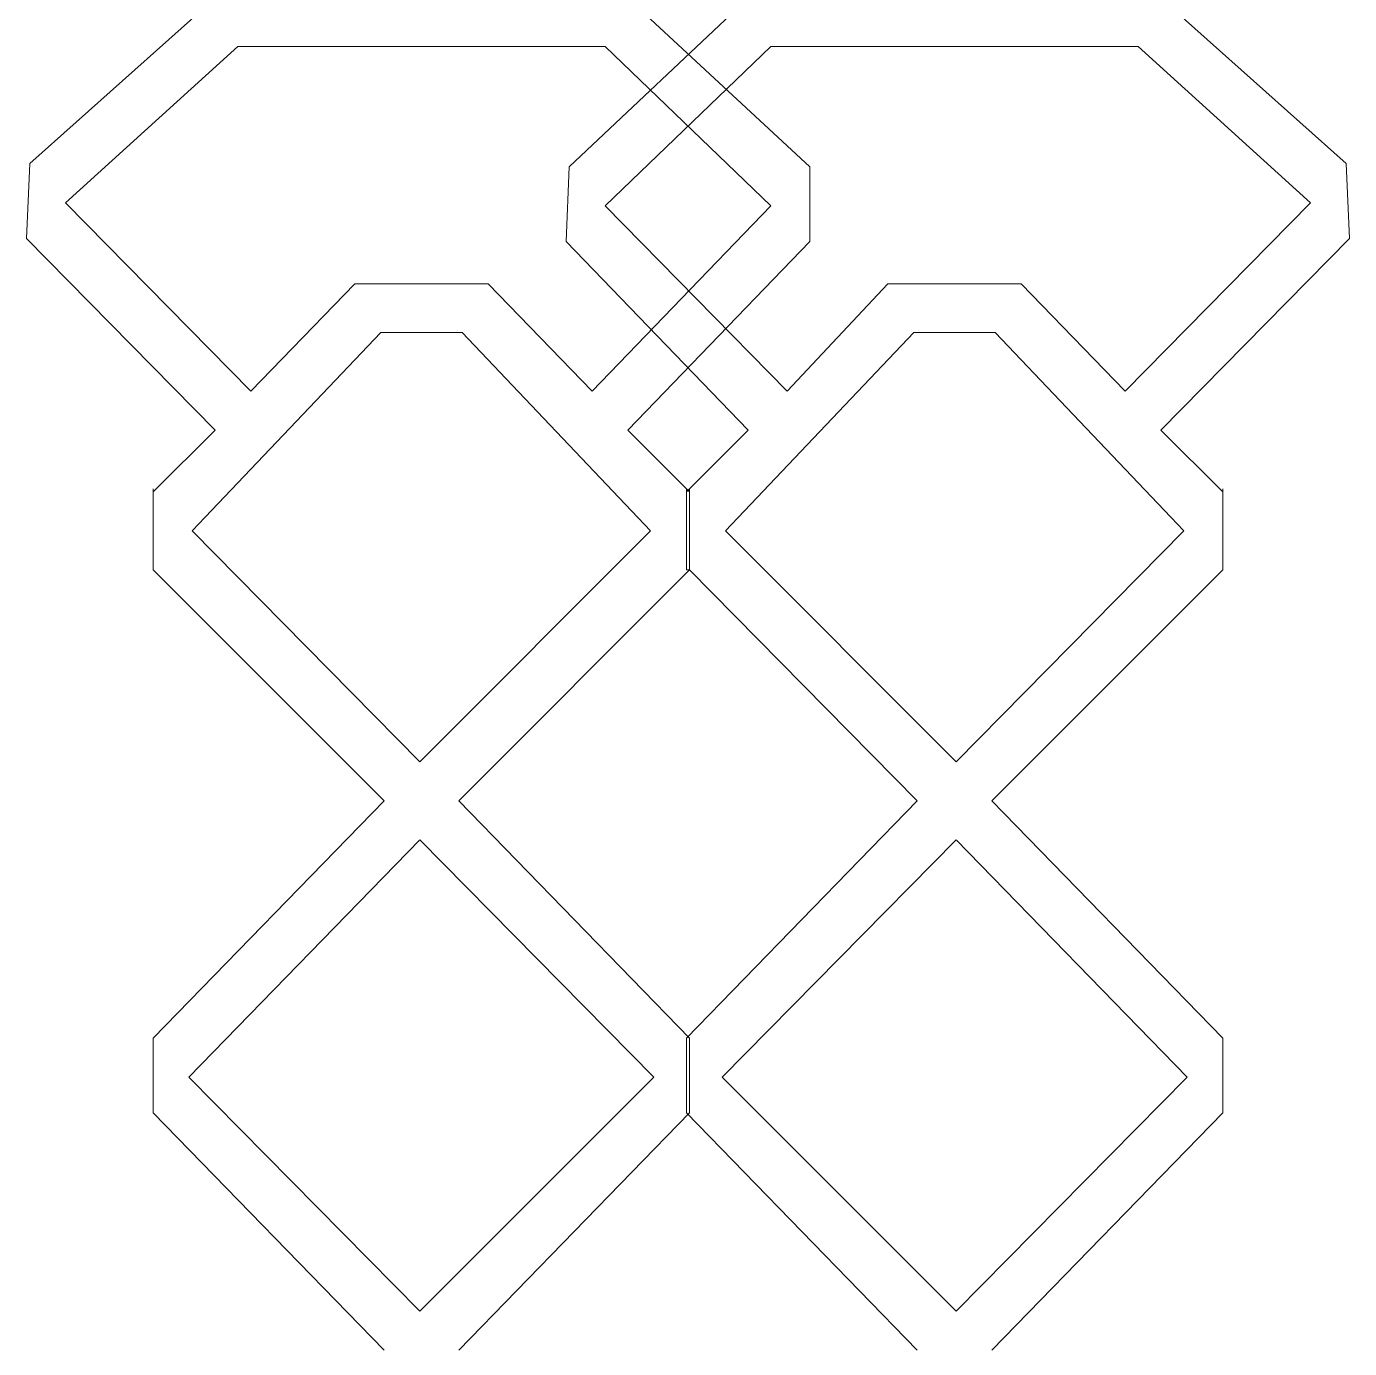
# Model space of a CAD drawing. Extents: x -66030 to 95157, y -13132 to 45879.
# Drawn here: x 42402 to 43992, y 34293 to 35881 of the extents above; entities that cross this region are included whole.
import ezdxf

# ---------------------------------------------------------------- set-up
doc = ezdxf.new("R2010")
doc.units = 0
doc.header["$LTSCALE"] = 100
doc.header["$MEASUREMENT"] = 0
doc.layers.get('0').update_dxf_attribs({"linetype": 'CONTINUOUS'})

msp = doc.modelspace()

# ---------------------------------------------------------------- linework, layer by layer
at = {"lineweight": 0}
for points in [[(42831.6, 34290.6), (42554.3, 34575.8), (42554.3, 34575.8), (42554.3, 34665.6), (42554.3, 34665.6), (42831.6, 34950.7), (42831.6, 34950.7), (42554.3, 35228.1), (42554.3, 35228.1), (42554.3, 35325.7), (42554.3, 35321.8), (42628.5, 35396), (42401.9, 35626.5), (42405.8, 35716.3), (42628.5, 35915.5)], [(42831.6, 34290.6), (42554.3, 34575.8), (42554.3, 34575.8), (42554.3, 34665.6), (42554.3, 34665.6), (42831.6, 34950.7), (42831.6, 34950.7), (42554.3, 35228.1), (42554.3, 35228.1), (42554.3, 35325.7), (42554.3, 35321.8), (42628.5, 35396), (42401.9, 35626.5), (42405.8, 35716.3), (42628.5, 35915.5)], [(43124.5, 35915.5), (43343.3, 35712.4), (43343.3, 35622.6), (43124.5, 35396), (43198.7, 35321.8), (43198.7, 35325.7), (43198.7, 35228.1), (43198.7, 35228.1), (42921.4, 34950.7), (42921.4, 34950.7), (43198.7, 34665.6), (43198.7, 34665.6), (43198.7, 34575.8), (43198.7, 34575.8), (42921.4, 34290.6)], [(43124.5, 35915.5), (43343.3, 35712.4), (43343.3, 35622.6), (43124.5, 35396), (43198.7, 35321.8), (43198.7, 35325.7), (43198.7, 35228.1), (43198.7, 35228.1), (42921.4, 34950.7), (42921.4, 34950.7), (43198.7, 34665.6), (43198.7, 34665.6), (43198.7, 34575.8), (43198.7, 34575.8), (42921.4, 34290.6)], [(43269.1, 35915.5), (43054.2, 35712.4), (43050.3, 35622.6), (43269.1, 35396), (43194.8, 35321.8), (43194.8, 35325.7), (43194.8, 35228.1), (43198.7, 35228.1), (43472.2, 34950.7), (43472.2, 34950.7), (43194.8, 34665.6), (43194.8, 34665.6), (43194.8, 34575.8), (43194.8, 34575.8), (43472.2, 34290.6)], [(43269.1, 35915.5), (43054.2, 35712.4), (43050.3, 35622.6), (43269.1, 35396), (43194.8, 35321.8), (43194.8, 35325.7), (43194.8, 35228.1), (43198.7, 35228.1), (43472.2, 34950.7), (43472.2, 34950.7), (43194.8, 34665.6), (43194.8, 34665.6), (43194.8, 34575.8), (43194.8, 34575.8), (43472.2, 34290.6)], [(43562, 34290.6), (43839.3, 34575.8), (43839.3, 34575.8), (43839.3, 34665.6), (43839.3, 34665.6), (43562, 34950.7), (43562, 34950.7), (43839.3, 35228.1), (43839.3, 35228.1), (43839.3, 35325.7), (43839.3, 35321.8), (43765.1, 35396), (43991.7, 35626.5), (43987.7, 35716.3), (43765.1, 35915.5)], [(43562, 34290.6), (43839.3, 34575.8), (43839.3, 34575.8), (43839.3, 34665.6), (43839.3, 34665.6), (43562, 34950.7), (43562, 34950.7), (43839.3, 35228.1), (43839.3, 35228.1), (43839.3, 35325.7), (43839.3, 35321.8), (43765.1, 35396), (43991.7, 35626.5), (43987.7, 35716.3), (43765.1, 35915.5)]]:
    msp.add_lwpolyline(points, dxfattribs=at)
for points in [[(43296.4, 35665.5), (43097.2, 35856.9), (43097.2, 35856.9), (42874.5, 35856.9), (42655.8, 35856.9), (42655.8, 35856.9), (42448.8, 35669.4), (42671.4, 35442.9), (42796.4, 35571.8), (42796.4, 35571.8), (42874.5, 35571.8), (42956.6, 35571.8), (42956.6, 35571.8), (42956.6, 35571.8), (43081.6, 35442.9), (43296.4, 35665.5)], [(43296.4, 35665.5), (43097.2, 35856.9), (43097.2, 35856.9), (42874.5, 35856.9), (42655.8, 35856.9), (42655.8, 35856.9), (42448.8, 35669.4), (42671.4, 35442.9), (42796.4, 35571.8), (42796.4, 35571.8), (42796.4, 35571.8), (42874.5, 35571.8), (42956.6, 35571.8), (42956.6, 35571.8), (42956.6, 35571.8), (43081.6, 35442.9), (43296.4, 35665.5)], [(43097.2, 35665.5), (43296.4, 35856.9), (43300.3, 35856.9), (43519, 35856.9), (43737.8, 35856.9), (43737.8, 35856.9), (43944.8, 35669.4), (43722.1, 35442.9), (43597.2, 35571.8), (43597.2, 35571.8), (43519, 35571.8), (43437, 35571.8), (43437, 35571.8), (43437, 35571.8), (43315.9, 35442.9), (43097.2, 35665.5)], [(43097.2, 35665.5), (43296.4, 35856.9), (43300.3, 35856.9), (43519, 35856.9), (43737.8, 35856.9), (43737.8, 35856.9), (43944.8, 35669.4), (43722.1, 35442.9), (43597.2, 35571.8), (43597.2, 35571.8), (43597.2, 35571.8), (43519, 35571.8), (43437, 35571.8), (43437, 35571.8), (43437, 35571.8), (43315.9, 35442.9), (43097.2, 35665.5)], [(42874.5, 34997.6), (42601.1, 35274.9), (42827.7, 35513.2), (42874.5, 35513.2), (42925.3, 35513.2), (43151.9, 35274.9), (42874.5, 34997.6)], [(42874.5, 34997.6), (42601.1, 35274.9), (42827.7, 35513.2), (42874.5, 35513.2), (42925.3, 35513.2), (43151.9, 35274.9), (42874.5, 34997.6)], [(43519, 34997.6), (43792.4, 35274.9), (43565.9, 35513.2), (43519, 35513.2), (43468.3, 35513.2), (43241.7, 35274.9), (43519, 34997.6)], [(43519, 34997.6), (43792.4, 35274.9), (43565.9, 35513.2), (43519, 35513.2), (43468.3, 35513.2), (43241.7, 35274.9), (43519, 34997.6)], [(42597.2, 34618.7), (42874.5, 34337.5), (43155.8, 34618.7), (42874.5, 34903.9), (42597.2, 34618.7)], [(42597.2, 34618.7), (42597.2, 34618.7), (42874.5, 34337.5), (43155.8, 34618.7), (43155.8, 34618.7), (43155.8, 34618.7), (42874.5, 34903.9), (42597.2, 34618.7), (42597.2, 34618.7)], [(43796.4, 34618.7), (43519, 34337.5), (43237.8, 34618.7), (43519, 34903.9), (43796.4, 34618.7)], [(43796.4, 34618.7), (43796.4, 34618.7), (43519, 34337.5), (43237.8, 34618.7), (43237.8, 34618.7), (43237.8, 34618.7), (43519, 34903.9), (43796.4, 34618.7), (43796.4, 34618.7)]]:
    msp.add_lwpolyline(points, close=True, dxfattribs=at)

doc.saveas('drawing.dxf')
